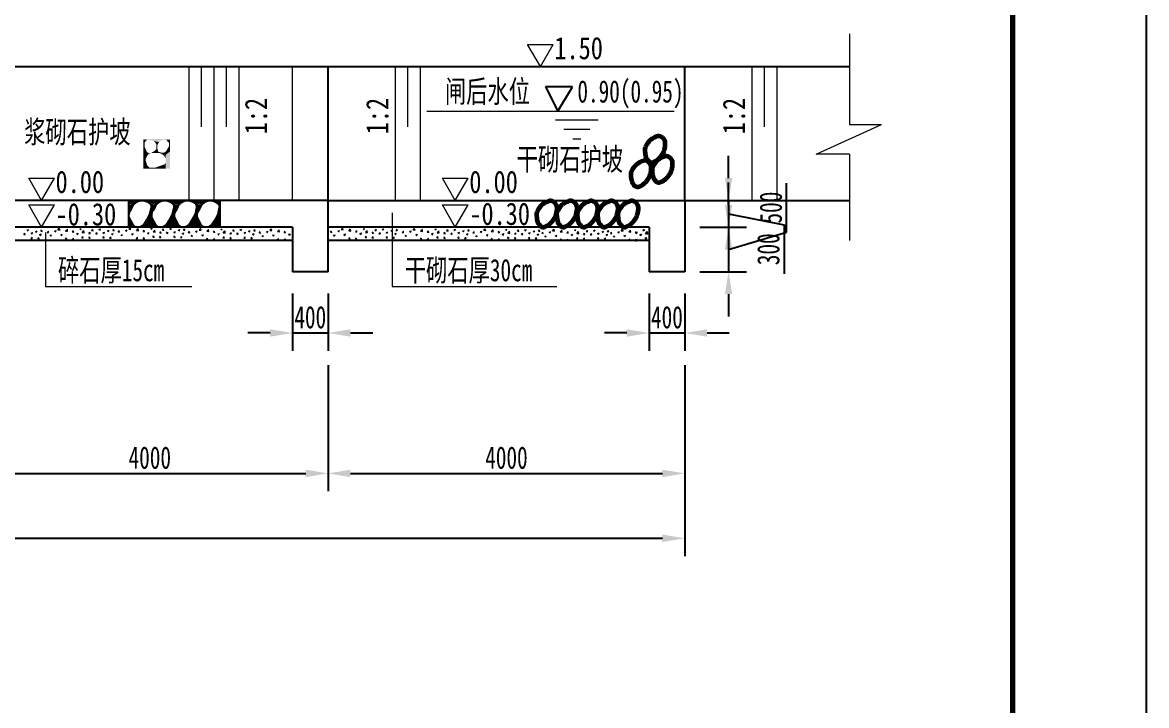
# Model space of a CAD drawing. Header units: millimetres. Extents: x 88 to 508, y 77 to 374.
# Drawn here: x 382 to 508.1, y 247.3 to 323.8 of the extents above; entities that cross this region are included whole.
import ezdxf
from ezdxf.lldxf.tags import DXFTag

# ---------------------------------------------------------------- set-up
doc = ezdxf.new("R2010")
doc.units = ezdxf.units.MM
doc.header["$LTSCALE"] = 35
doc.header["$PDMODE"] = 2
doc.header["$PDSIZE"] = 5
doc.layers.add('cx1', color=1, linetype='Continuous', lineweight=60)
for name, color, linetype in [('SG001轮廓', 2, 'Continuous'), ('SG002辅助', 7, 'Continuous'), ('SG004标注', 9, 'Continuous'), ('SG006填充', 4, 'Continuous')]:
    doc.layers.add(name, color=color, linetype=linetype)
doc.styles.add('GB', font='SIMFANG.TTF', dxfattribs={"width": 0.7})
doc.styles.add('文字', font='SIMFANG.TTF', dxfattribs={"width": 0.8, "height": 2})
tags = doc.linetypes.add('DASHED2', pattern=[9.525, 6.35, -3.175]).pattern_tags.tags
tags[6:7] = [DXFTag(74, 4), DXFTag(75, 0), DXFTag(340, '0'), DXFTag(46, 1.0), DXFTag(50, 0.0), DXFTag(44, 0.0), DXFTag(45, 0.0)]
tags[4:5] = [DXFTag(74, 4), DXFTag(75, 0), DXFTag(340, '0'), DXFTag(46, 1.0), DXFTag(50, 0.0), DXFTag(44, 0.0), DXFTag(45, 0.0)]
doc.dimstyles.new('200', dxfattribs={"dimscale": 0, "dimtxt": 3, "dimasz": 2, "dimexe": 2, "dimexo": 0, "dimgap": 1, "dimtad": 1, "dimdec": 0, "dimlfac": 200, "dimdsep": 46, "dimtxsty": 'GB', "dimblk1": 'ARCHTICK', "dimblk2": 'ARCHTICK', "dimsah": 1, "dimcen": 2.5, "dimdle": 1.5, "dimclrd": 3, "dimclre": 3, "dimclrt": 7, "dimadec": 0, "dimazin": 0, "dimtfac": 1, "dimtdec": 4, "dimtmove": 1, "dimatfit": 3, "dimldrblk": 'ARCHTICK', "dimfxl": 1, "dimtolj": 1, "dimtzin": 0, "dimarcsym": 0})

# ---------------------------------------------------------------- blocks, each defined once
blk = doc.blocks.new('*D18')
at = {"layer": 'Defpoints', "color": 0, "transparency": 16777216}
for p in [(376.32, 285.43), (416.32, 285.43), (416.32, 273.3)]:
    blk.add_point(p, dxfattribs=at)
at = {"layer": 'SG002辅助', "color": 9, "lineweight": -2, "transparency": 16777216}
for p, q in [((376.32, 285.43), (376.32, 271.3)), ((416.32, 285.43), (416.32, 271.3)), ((378.82, 273.3), (413.82, 273.3))]:
    blk.add_line(p, q, dxfattribs=at)
at = {"layer": 'SG002辅助', "color": 9, "transparency": 16777216}
for points in [[(378.82, 273.71), (378.82, 272.88), (376.32, 273.3)], [(413.82, 273.71), (413.82, 272.88), (416.32, 273.3)]]:
    blk.add_solid(points, dxfattribs=at)
at = {"layer": 'SG002辅助', "color": 3, "lineweight": 13, "transparency": 16777216, "insert": (396.32, 275.05), "char_height": 2.5, "attachment_point": 5, "style": 'GB'}
blk.add_mtext('\\A1;4000', dxfattribs=at)
blk = doc.blocks.new('_ARCHTICK')
at = {"color": 0, "linetype": 'ByBlock', "const_width": 0.15}
blk.add_lwpolyline([(-0.5, -0.5), (0.5, 0.5)], dxfattribs=at)
blk = doc.blocks.new('*D45')
at = {"layer": 'Defpoints', "color": 0, "transparency": 16777216}
for p in [(176.32, 285.43), (456.32, 285.43), (456.32, 266.02)]:
    blk.add_point(p, dxfattribs=at)
at = {"layer": 'SG002辅助', "color": 9, "lineweight": -2, "transparency": 16777216}
for p, q in [((176.32, 285.43), (176.32, 264.02)), ((456.32, 285.43), (456.32, 264.02)), ((178.82, 266.02), (453.82, 266.02))]:
    blk.add_line(p, q, dxfattribs=at)
at = {"layer": 'SG002辅助', "color": 9, "transparency": 16777216}
for points in [[(178.82, 266.44), (178.82, 265.61), (176.32, 266.02)], [(453.82, 266.44), (453.82, 265.61), (456.32, 266.02)]]:
    blk.add_solid(points, dxfattribs=at)
at = {"layer": 'SG002辅助', "color": 3, "lineweight": 13, "transparency": 16777216, "insert": (316.32, 267.77), "char_height": 2.5, "attachment_point": 5, "style": 'GB'}
blk.add_mtext('\\A1;28000', dxfattribs=at)
blk = doc.blocks.new('*D49')
at = {"layer": 'Defpoints', "color": 0, "transparency": 16777216}
for p in [(412.32, 293.48), (416.32, 293.48), (416.32, 289.04)]:
    blk.add_point(p, dxfattribs=at)
at = {"layer": 'SG002辅助', "color": 9, "lineweight": -2, "transparency": 16777216}
for p, q in [((412.32, 293.48), (412.32, 287.04)), ((416.32, 293.48), (416.32, 287.04)), ((409.82, 289.04), (407.32, 289.04)), ((412.32, 289.04), (416.32, 289.04)), ((418.82, 289.04), (421.32, 289.04))]:
    blk.add_line(p, q, dxfattribs=at)
at = {"layer": 'SG002辅助', "color": 9, "transparency": 16777216}
for points in [[(409.82, 289.45), (409.82, 288.62), (412.32, 289.04)], [(418.82, 289.45), (418.82, 288.62), (416.32, 289.04)]]:
    blk.add_solid(points, dxfattribs=at)
at = {"layer": 'SG002辅助', "color": 3, "lineweight": 13, "transparency": 16777216, "insert": (414.32, 290.79), "char_height": 2.5, "attachment_point": 5, "style": 'GB'}
blk.add_mtext('\\A1;400', dxfattribs=at)
blk = doc.blocks.new('*D50')
at = {"layer": 'Defpoints', "color": 0, "transparency": 16777216}
for p in [(416.32, 285.43), (456.32, 285.43), (456.32, 273.3)]:
    blk.add_point(p, dxfattribs=at)
at = {"layer": 'SG002辅助', "color": 9, "lineweight": -2, "transparency": 16777216}
for p, q in [((416.32, 285.43), (416.32, 271.3)), ((456.32, 285.43), (456.32, 271.3)), ((418.82, 273.3), (453.82, 273.3))]:
    blk.add_line(p, q, dxfattribs=at)
at = {"layer": 'SG002辅助', "color": 9, "transparency": 16777216}
for points in [[(418.82, 273.71), (418.82, 272.88), (416.32, 273.3)], [(453.82, 273.71), (453.82, 272.88), (456.32, 273.3)]]:
    blk.add_solid(points, dxfattribs=at)
at = {"layer": 'SG002辅助', "color": 3, "lineweight": 13, "transparency": 16777216, "insert": (436.32, 275.05), "char_height": 2.5, "attachment_point": 5, "style": 'GB'}
blk.add_mtext('\\A1;4000', dxfattribs=at)
blk = doc.blocks.new('*D51')
at = {"layer": 'Defpoints', "color": 0, "transparency": 16777216}
for p in [(452.32, 293.48), (456.32, 293.48), (456.32, 289.04)]:
    blk.add_point(p, dxfattribs=at)
at = {"layer": 'SG002辅助', "color": 9, "lineweight": -2, "transparency": 16777216}
for p, q in [((452.32, 293.48), (452.32, 287.04)), ((456.32, 293.48), (456.32, 287.04)), ((449.82, 289.04), (447.32, 289.04)), ((452.32, 289.04), (456.32, 289.04)), ((458.82, 289.04), (461.32, 289.04))]:
    blk.add_line(p, q, dxfattribs=at)
at = {"layer": 'SG002辅助', "color": 9, "transparency": 16777216}
for points in [[(449.82, 289.45), (449.82, 288.62), (452.32, 289.04)], [(458.82, 289.45), (458.82, 288.62), (456.32, 289.04)]]:
    blk.add_solid(points, dxfattribs=at)
at = {"layer": 'SG002辅助', "color": 3, "lineweight": 13, "transparency": 16777216, "insert": (454.32, 290.79), "char_height": 2.5, "attachment_point": 5, "style": 'GB'}
blk.add_mtext('\\A1;400', dxfattribs=at)
blk = doc.blocks.new('*D52')
at = {"layer": 'Defpoints', "color": 0, "transparency": 16777216}
for p in [(458.02, 303.89), (458.02, 300.89), (461.23, 300.89)]:
    blk.add_point(p, dxfattribs=at)
at = {"layer": 'SG002辅助', "color": 9, "lineweight": -2, "transparency": 16777216}
for p, q in [((461.23, 306.39), (461.23, 308.89)), ((458.02, 303.89), (463.23, 303.89)), ((461.23, 303.89), (461.23, 300.89)), ((461.23, 303.89), (461.23, 300.89)), ((461.23, 302.39), (467.46, 301.17)), ((458.02, 300.89), (463.23, 300.89)), ((467.46, 301.17), (467.46, 295.67)), ((461.23, 298.39), (461.23, 295.89))]:
    blk.add_line(p, q, dxfattribs=at)
at = {"layer": 'SG002辅助', "color": 9, "transparency": 16777216}
for points in [[(460.82, 306.39), (461.65, 306.39), (461.23, 303.89)], [(460.82, 298.39), (461.65, 298.39), (461.23, 300.89)]]:
    blk.add_solid(points, dxfattribs=at)
at = {"layer": 'SG002辅助', "color": 3, "lineweight": 13, "transparency": 16777216, "insert": (465.71, 298.42), "char_height": 2.5, "attachment_point": 5, "rotation": 90, "style": 'GB'}
blk.add_mtext('\\A1;300', dxfattribs=at)
blk = doc.blocks.new('*D53')
at = {"layer": 'Defpoints', "color": 0, "transparency": 16777216}
for p in [(458.02, 300.89), (458.02, 295.89), (461.23, 295.89)]:
    blk.add_point(p, dxfattribs=at)
at = {"layer": 'SG002辅助', "color": 9, "lineweight": -2, "transparency": 16777216}
for p, q in [((461.23, 303.39), (461.23, 305.89)), ((467.73, 300.34), (467.73, 305.84)), ((458.02, 300.89), (463.23, 300.89)), ((461.23, 300.89), (461.23, 295.89)), ((461.23, 300.89), (461.23, 295.89)), ((461.23, 298.39), (467.73, 300.34)), ((458.02, 295.89), (463.23, 295.89)), ((461.23, 293.39), (461.23, 290.89))]:
    blk.add_line(p, q, dxfattribs=at)
at = {"layer": 'SG002辅助', "color": 9, "transparency": 16777216}
for points in [[(460.82, 303.39), (461.65, 303.39), (461.23, 300.89)], [(460.82, 293.39), (461.65, 293.39), (461.23, 295.89)]]:
    blk.add_solid(points, dxfattribs=at)
at = {"layer": 'SG002辅助', "color": 3, "lineweight": 13, "transparency": 16777216, "insert": (465.98, 303.09), "char_height": 2.5, "attachment_point": 5, "rotation": 90, "style": 'GB'}
blk.add_mtext('\\A1;500', dxfattribs=at)
blk = doc.blocks.new('st1')
at = {"color": 12}
for points in [[(5.05, -20.01), (3.24, -18.29), (0.08, -12.16), (-0.05, -10.76), (0.84, -8.09), (1.86, -6.81), (3.52, -3.37), (6.07, -1.08), (8.24, -0.06), (11.17, -0.06), (13.46, -0.7), (15.99, -2.39), (16.91, -4.25), (15.53, -10.43), (13.23, -14.78), (10.91, -18.53), (8.75, -19.81), (7.6, -20.01)], [(-0.02, -20.01), (-0.02, -0.01), (16.98, -0.01), (16.98, -20.01)]]:
    blk.add_lwpolyline(points, close=True, dxfattribs=at)
for points in [[(0, -1.04), (6.19, -1.04), (0, 0), (8.27, 0)], [(0, 0), (8.27, 0), (11.28, 0), (13.36, 0)], [(11.28, 0), (13.36, 0), (11.28, 0), (13.36, -0.55)], [(13.6, 0), (16.42, 0), (14.34, -0.67)], [(16.91, -0.06), (16.91, -0.06), (13.67, 0)], [(13.67, 0), (13.67, 0), (13.97, -0.43)], [(1.78, -6.8), (3.49, -3.31), (-0.06, -6.8), (0, -3.25)], [(-0.06, -8.21), (-0.06, -8.21), (-0.06, -6.86), (1.72, -6.86)], [(-0.06, -6.86), (1.72, -6.86), (0.86, -8.15)], [(0, -10.47), (0.8, -8.21), (-0.06, -8.21)], [(3.49, -3.25), (6.07, -1.1), (0, -1.1)], [(0, -1.1), (0, -1.1), (0.06, -3.18)], [(3.49, -3.31), (0, -1.1), (0, -3.18)], [(0.06, -8.21), (0.06, -8.21), (0.31, -7.84), (0.74, -8.08)], [(0.86, -8.15), (0.86, -8.15), (0.06, -8.21)], [(0.31, -7.84), (0.74, -8.08), (0.74, -7.9), (0.61, -7.84)], [(13.36, -0.61), (13.67, -0.73), (13.42, -0.06), (13.67, -0.06)], [(13.42, -0.06), (13.67, -0.06), (13.73, -0.8), (15.99, -2.33)], [(13.73, -0.8), (15.99, -2.33), (16.91, -0.06)], [(14.34, -0.67), (14.34, -0.67), (15.14, -0.49), (16.79, -0.18)], [(15.14, -0.49), (16.79, -0.18), (16.18, -0.06)], [(16.91, -4.29), (15.57, -10.1), (16.91, -4.29), (16.91, -10.1)], [(16.06, -2.33), (16.98, -0.12), (15.99, -2.39), (16.98, -4.23)], [(3.25, -18.37), (0, -12), (0, -18.37)], [(15.5, -10.17), (10.91, -18.49), (16.98, -10.1), (16.98, -18.56)], [(0, -18.37), (3.31, -18.43), (0, -19.96), (5.09, -20.03)], [(7.91, -20.03), (16.98, -20.01), (8.46, -19.84), (17.04, -19.72)], [(8.7, -19.84), (16.98, -19.78), (8.58, -19.84), (16.91, -19.78)], [(10.91, -18.56), (16.91, -18.56), (8.7, -19.84), (16.98, -19.78)]]:
    blk.add_solid(points, dxfattribs=at)
blk = doc.blocks.new('st')
at = {"color": 12}
for points in [[(-0.03, -1.78), (-0.03, -0.85), (-0.05, 0.01), (-0.03, 0.01)], [(-0.03, -1.78), (-0.03, -0.85), (-0.05, 0.01), (-0.03, 0.01)], [(-0.03, -1.78), (-0.03, -0.85), (-0.05, 0.01), (-0.03, 0.01)], [(-0.05, -2.82), (2.39, -2.85), (0, 0), (2.59, 0)], [(2.41, -2.86), (5.76, -1.81), (2.6, 0), (5.81, 0.01)], [(5.76, -1.81), (14.11, -1.88), (5.81, 0.01), (14.17, 0.01)], [(14.12, -1.89), (16.28, -0.9), (14.17, 0), (16.23, 0)], [(16.23, -0.89), (16.23, 0), (19.23, -0.89), (19.23, 0)], [(19.25, -0.91), (20.39, -1.7), (19.25, 0), (20.39, -0.01)], [(20.39, 0), (21.53, 0), (20.39, -1.71), (21.55, -2.84)], [(21.47, -20.04), (21.62, -0.01), (22.19, -19.99), (22.19, 0.01)], [(0.61, -4.72), (2.41, -2.84), (-0.06, -4.71), (-0.06, -2.82)], [(-0.06, -2.88), (-0.06, -2.88), (0, -4.7)], [(-0.05, -8.68), (0.61, -8.68), (-0.05, -4.72), (0.61, -4.72)], [(0, -4.7), (0, -4.7), (0.61, -4.7)], [(9.36, -2.75), (7.19, -1.83), (12.48, -2.63), (14.09, -1.88)], [(11.71, -3.71), (12.48, -2.63), (10.96, -4.02), (9.36, -2.75)], [(11.67, -5.7), (11.71, -3.71), (11.67, -5.7), (10.96, -4.02)], [(11.68, -9.68), (11.68, -5.79), (14.48, -9.72), (12.81, -7.88)], [(17.33, -10.39), (20.55, -8.01), (19.71, -11.64), (20.55, -8.05)], [(19.69, -11.67), (20.74, -12.63), (21.53, -4.13), (21.53, -14.73)], [(0.61, -8.68), (-0.05, -8.68), (3.17, -16), (-0.05, -16.8)], [(3.17, -16), (0.61, -8.68), (-0.05, -16.8), (-0.05, -8.68)], [(3.17, -16), (0.61, -8.68), (-0.05, -16.8), (-0.05, -8.68)], [(-0.05, -16.8), (-0.05, -19.99), (12.77, -16.8), (12.77, -19.99)], [(-0.05, -19.99), (12.77, -19.99), (7.4, -16.8), (12.77, -16.8)], [(0.05, -16.78), (3.14, -16.03), (0.05, -16.78), (3.17, -16.78)], [(3.17, -16.8), (4.42, -16.8), (3.17, -16)], [(9.45, -15.65), (7.4, -16.8), (12.77, -19.99), (12.77, -16.8)], [(9.45, -15.65), (7.4, -16.8), (12.77, -19.99), (12.77, -16.8)], [(9.45, -15.65), (7.4, -16.8), (12.77, -19.99), (12.77, -16.8)], [(11.78, -13.79), (10.97, -13.79), (11.78, -15.42), (9.45, -15.65)], [(10.34, -16.74), (9.55, -15.7), (12.81, -16.74), (11.76, -15.45)], [(10.97, -13.79), (11.78, -13.79), (11.66, -11.82), (12.59, -11.12)], [(11.64, -10.35), (11.64, -9.72), (17.03, -10.35), (14.48, -9.72)], [(11.66, -10.4), (11.66, -11.82), (15.44, -10.4), (12.59, -11.12)], [(17.24, -10.4), (17.24, -9.72), (14.44, -9.7), (14.46, -9.72)], [(17.24, -10.4), (17.24, -9.72), (14.44, -9.7), (14.46, -9.72)], [(18.18, -9.72), (17.24, -9.72), (17.26, -10.42), (17.24, -10.42)], [(17.31, -10.42), (17.6, -10.42), (19.69, -11.67), (19.34, -11.35)], [(12.84, -19.08), (12.84, -16.87), (16.43, -19.08)], [(12.84, -19.13), (21.47, -19.13), (19.31, -19.13), (20.86, -18.03)], [(12.84, -19.96), (21.58, -19.96), (12.84, -19.13), (21.47, -19.13)], [(19.31, -19.13), (20.86, -18.03), (21.47, -17.09), (21.58, -19.02)]]:
    blk.add_solid(points, dxfattribs=at)

msp = doc.modelspace()

# ---------------------------------------------------------------- linework, layer by layer
at = {"layer": 'cx1', "color": 1}
for points in [[(451.9051, 309.9101), (452.0156, 310.1181), (452.2302, 310.5222), (452.8064, 310.8757), (453.4297, 311.2356), (454.2867, 310.6403), (454.0817, 309.4478), (453.5075, 308.5925), (452.9458, 308.2474), (452.4301, 308.0754), (451.9685, 308.565), (451.8697, 309.1698), (451.8157, 309.6571), (451.8905, 309.8687), (451.9051, 309.9101)], [(452.7221, 307.665), (452.8325, 307.873), (453.0471, 308.277), (453.6233, 308.6306), (454.2467, 308.9905), (455.1037, 308.3952), (454.8986, 307.2027), (454.3244, 306.3473), (453.7627, 306.0023), (453.247, 305.8303), (452.7854, 306.3199), (452.6866, 306.9247), (452.6326, 307.4119), (452.7074, 307.6236), (452.7221, 307.665)], [(450.3297, 307.1693), (450.4401, 307.3773), (450.6547, 307.7814), (451.2309, 308.1349), (451.8542, 308.4948), (452.7112, 307.8995), (452.5062, 306.707), (451.932, 305.8517), (451.3703, 305.5066), (450.8546, 305.3346), (450.393, 305.8242), (450.2942, 306.429), (450.2402, 306.9163), (450.315, 307.1279), (450.3297, 307.1693)], [(439.7589, 302.6607), (439.8693, 302.8687), (440.0839, 303.2727), (440.6601, 303.6263), (441.2835, 303.9862), (442.1405, 303.3909), (441.9354, 302.1984), (441.3613, 301.343), (440.7995, 300.998), (440.2838, 300.826), (439.8223, 301.3156), (439.7234, 301.9204), (439.6694, 302.4077), (439.7442, 302.6193), (439.7589, 302.6607)], [(442.0146, 302.6607), (442.125, 302.8687), (442.3396, 303.2727), (442.9158, 303.6263), (443.5391, 303.9862), (444.3961, 303.3909), (444.1911, 302.1984), (443.6169, 301.343), (443.0552, 300.998), (442.5395, 300.826), (442.0779, 301.3156), (441.9791, 301.9204), (441.9251, 302.4077), (441.9999, 302.6193), (442.0146, 302.6607)], [(444.3208, 302.6607), (444.4312, 302.8687), (444.6458, 303.2727), (445.222, 303.6263), (445.8454, 303.9862), (446.7024, 303.3909), (446.4973, 302.1984), (445.9231, 301.343), (445.3614, 300.998), (444.8457, 300.826), (444.3841, 301.3156), (444.2853, 301.9204), (444.2313, 302.4077), (444.3061, 302.6193), (444.3208, 302.6607)], [(446.6017, 302.6607), (446.7122, 302.8687), (446.9267, 303.2727), (447.503, 303.6263), (448.1263, 303.9862), (448.9833, 303.3909), (448.7783, 302.1984), (448.2041, 301.343), (447.6424, 300.998), (447.1267, 300.826), (446.6651, 301.3156), (446.5662, 301.9204), (446.5122, 302.4077), (446.5871, 302.6193), (446.6017, 302.6607)], [(448.8827, 302.6607), (448.9931, 302.8687), (449.2077, 303.2727), (449.7839, 303.6263), (450.4072, 303.9862), (451.2642, 303.3909), (451.0592, 302.1984), (450.485, 301.343), (449.9233, 300.998), (449.4076, 300.826), (448.946, 301.3156), (448.8472, 301.9204), (448.7932, 302.4077), (448.868, 302.6193), (448.8827, 302.6607)]]:
    msp.add_open_spline(points, degree=3, knots=[0, 0, 0, 0, 0.68947538, 1.33943663, 2.03505999, 2.6300393, 4.00805865, 5.04580842, 5.70819979, 5.97196197, 6.58980951, 7.33157625, 7.87118815, 8.00236596, 8.00236596, 8.00236596, 8.00236596], dxfattribs=at)
at = {"layer": 'SG001轮廓', "color": 2}
for p, q in [((316.3205, 318.8889), (416.3205, 318.8889)), ((416.3088, 318.8889), (474.8007, 318.8889)), ((416.3205, 295.8889), (416.3088, 318.8889)), ((456.3205, 303.8889), (456.3205, 318.8889)), ((416.3485, 303.8889), (372.3205, 303.8889)), ((416.3485, 303.8889), (474.8007, 303.8889)), ((456.3205, 303.8889), (456.3205, 295.8889)), ((412.3205, 300.8889), (376.3205, 300.8889)), ((411.8684, 300.0971), (411.9948, 300.0119)), ((411.9954, 300.0125), (412.0469, 300.166)), ((412.3205, 300.8889), (412.3205, 295.8889)), ((452.3205, 300.8889), (416.3205, 300.8889)), ((450.8003, 300.2498), (450.9521, 300.2365)), ((450.8031, 300.2502), (450.9256, 300.3962)), ((450.9561, 300.2265), (450.9268, 300.3858)), ((451.2797, 300.0527), (451.406, 299.9675)), ((451.2799, 300.0539), (451.4578, 300.1222)), ((451.4066, 299.9681), (451.4581, 300.1216)), ((451.6308, 300.5933), (451.7572, 300.5081)), ((451.6311, 300.5945), (451.7909, 300.6073)), ((451.7578, 300.5087), (451.7909, 300.6073)), ((451.9022, 300.1955), (452.1, 300.4017)), ((451.9038, 300.191), (452.1297, 300.156)), ((452.1285, 300.1588), (452.1005, 300.4)), ((452.3205, 300.8889), (452.3205, 295.8889)), ((412.3205, 299.3889), (376.3205, 299.3889)), ((411.3788, 299.4571), (411.5306, 299.4438)), ((411.3816, 299.4575), (411.504, 299.6035)), ((411.5346, 299.4339), (411.5052, 299.5931)), ((452.3205, 299.3889), (416.3205, 299.3889)), ((416.9207, 299.8973), (417.038, 300.0371)), ((417.063, 299.8973), (417.038, 300.0371)), ((450.79, 299.4127), (450.9418, 299.3994)), ((450.7928, 299.4132), (450.9153, 299.5591)), ((450.9458, 299.3895), (450.9165, 299.5487)), ((451.8697, 299.6089), (452.0215, 299.5956)), ((451.8725, 299.6094), (451.995, 299.7553)), ((452.0255, 299.5857), (451.9961, 299.7449)), ((416.3205, 295.8889), (412.3205, 295.8889)), ((456.3205, 295.8889), (452.3205, 295.8889))]:
    msp.add_line(p, q, dxfattribs=at)
at = {"layer": 'SG001轮廓', "color": 7, "linetype": 'DASHED2', "lineweight": 13, "ltscale": 0.02}
msp.add_line((412.3205, 303.8889), (412.3205, 318.8889), dxfattribs=at)
at = {"layer": 'SG001轮廓', "color": 7}
msp.add_lwpolyline([(88.1107, 76.8442), (508.1107, 76.8442), (508.1107, 373.8442), (88.1107, 373.8442)], close=True, dxfattribs=at)
at = {"layer": 'SG001轮廓', "color": 7, "const_width": 0.6}
msp.add_lwpolyline([(108.1107, 91.8442), (493.1107, 91.8442), (493.1107, 358.8442), (108.1107, 358.8442)], close=True, dxfattribs=at)
at = {"layer": 'SG002辅助', "color": 9, "lineweight": 13}
for p, q in [((474.8007, 322.5732), (474.8007, 312.3871)), ((400.6898, 318.8889), (400.6898, 303.8889)), ((402.0898, 318.8889), (402.0898, 312.1474)), ((403.4898, 318.8889), (403.4898, 311.3176)), ((403.4898, 318.8889), (403.4898, 303.8889)), ((404.8898, 318.8889), (404.8898, 312.1474)), ((406.2898, 318.8889), (406.2898, 303.8889)), ((423.8388, 318.8889), (423.8388, 303.8889)), ((425.2388, 318.8889), (425.2388, 312.1474)), ((426.6388, 318.8889), (426.6388, 303.8889)), ((426.6388, 318.8889), (426.6388, 311.3176)), ((463.8388, 318.8889), (463.8388, 303.8889)), ((465.2388, 318.8889), (465.2388, 312.1474)), ((466.6388, 318.8889), (466.6388, 303.8889)), ((466.6388, 318.8889), (466.6388, 311.3176)), ((471.0537, 309.0615), (478.382, 312.3871)), ((474.8007, 312.3871), (478.382, 312.3871)), ((474.8007, 309.0615), (471.0537, 309.0615)), ((474.8007, 309.0615), (474.8007, 299.4057))]:
    msp.add_line(p, q, dxfattribs=at)
at = {"layer": 'SG002辅助', "color": 4, "lineweight": 13}
for p, q in [((427.4094, 313.8889), (455.1163, 313.8889)), ((446.5919, 312.8822), (441.8402, 312.8822)), ((445.6623, 311.8628), (442.7712, 311.8628)), ((444.6747, 310.7797), (443.7604, 310.7797)), ((423.5116, 302.4984), (423.5116, 294.263)), ((384.6193, 300.2939), (384.6193, 294.263)), ((384.6193, 294.263), (401.0294, 294.263)), ((423.5116, 294.263), (441.9572, 294.263))]:
    msp.add_line(p, q, dxfattribs=at)
at = {"layer": 'SG004标注', "color": 4, "lineweight": 0}
for p, q in [((438.6841, 321.3887), (441.5707, 321.3887)), ((440.1274, 318.8889), (438.6841, 321.3887)), ((440.1274, 318.8889), (441.5707, 321.3887)), ((382.7369, 306.3887), (385.6235, 306.3887)), ((384.1802, 303.8889), (382.7369, 306.3887)), ((384.1802, 303.8889), (385.6235, 306.3887)), ((429.1423, 306.3887), (432.0288, 306.3887)), ((430.5856, 303.8889), (429.1423, 306.3887)), ((430.5856, 303.8889), (432.0288, 306.3887)), ((382.7369, 303.3887), (385.6235, 303.3887)), ((384.1802, 300.8889), (382.7369, 303.3887)), ((384.1802, 300.8889), (385.6235, 303.3887)), ((429.1423, 303.3887), (432.0288, 303.3887)), ((430.5856, 300.8889), (429.1423, 303.3887)), ((430.5856, 300.8889), (432.0288, 303.3887))]:
    msp.add_line(p, q, dxfattribs=at)
at = {"layer": 'SG004标注', "color": 4}
for p, q in [((443.74, 316.6404), (440.7096, 316.6404)), ((440.7096, 316.6404), (442.0805, 313.9016)), ((442.0805, 313.9016), (443.74, 316.6404))]:
    msp.add_line(p, q, dxfattribs=at)
at = {"layer": 'SG006填充', "lineweight": 0}
for p, q in [((382.1891, 300.0812), (382.3409, 300.068)), ((382.1919, 300.0817), (382.3143, 300.2276)), ((382.3449, 300.0581), (382.3155, 300.2173)), ((382.5482, 300.5708), (382.6746, 300.4855)), ((382.5485, 300.572), (382.7263, 300.6403)), ((382.6751, 300.4862), (382.7266, 300.6396)), ((383.0001, 300.212), (383.1265, 300.1268)), ((383.0004, 300.2133), (383.1782, 300.2815)), ((383.1271, 300.1274), (383.1786, 300.2809)), ((383.5034, 300.422), (383.6297, 300.3367)), ((383.5036, 300.4232), (383.6815, 300.4915)), ((383.6303, 300.3374), (383.6818, 300.4909)), ((383.9553, 300.0632), (384.0817, 299.978)), ((383.9556, 300.0645), (384.1334, 300.1327)), ((384.0822, 299.9786), (384.1337, 300.1321)), ((384.0952, 300.4415), (384.247, 300.4282)), ((384.098, 300.442), (384.2205, 300.5879)), ((384.251, 300.4183), (384.2217, 300.5775)), ((384.8191, 300.3156), (384.9709, 300.3023)), ((384.8219, 300.316), (384.9443, 300.462)), ((384.9283, 300.3229), (384.9283, 300.3229)), ((384.9749, 300.2923), (384.9455, 300.4515)), ((385.6392, 300.4529), (385.7655, 300.3677)), ((385.6394, 300.4541), (385.8173, 300.5224)), ((385.7661, 300.3683), (385.8176, 300.5218)), ((386.0228, 300.6117), (386.1727, 300.768)), ((386.0244, 300.6073), (386.2503, 300.5722)), ((386.2491, 300.5751), (386.1727, 300.768)), ((386.3281, 300.0484), (386.4544, 299.9631)), ((386.3284, 300.0496), (386.5062, 300.1179)), ((386.455, 299.9638), (386.5065, 300.1173)), ((386.8775, 300.4704), (387.0753, 300.6766)), ((386.8791, 300.466), (387.105, 300.4309)), ((387.1038, 300.4337), (387.0758, 300.675)), ((387.6317, 300.3593), (387.7835, 300.346)), ((387.6345, 300.3597), (387.757, 300.5056)), ((387.7875, 300.336), (387.7582, 300.4952)), ((388.1111, 300.1622), (388.2374, 300.077)), ((388.1114, 300.1634), (388.2892, 300.2317)), ((388.238, 300.0776), (388.2895, 300.2311)), ((388.4623, 300.7028), (388.5886, 300.6176)), ((388.4625, 300.704), (388.6223, 300.7168)), ((388.5892, 300.6182), (388.6223, 300.7168)), ((388.7336, 300.305), (388.9314, 300.5111)), ((388.7352, 300.3005), (388.9611, 300.2655)), ((388.9599, 300.2683), (388.9319, 300.5095)), ((389.4878, 300.1938), (389.6396, 300.1805)), ((389.4906, 300.1943), (389.6131, 300.3402)), ((389.6436, 300.1706), (389.6143, 300.3298)), ((389.8003, 300.5111), (389.9521, 300.4978)), ((389.8031, 300.5115), (389.9255, 300.6574)), ((389.9561, 300.4879), (389.9267, 300.6471)), ((390.2522, 300.1523), (390.404, 300.139)), ((390.255, 300.1528), (390.3775, 300.2987)), ((390.408, 300.1291), (390.3787, 300.2884)), ((390.6114, 300.6418), (390.7377, 300.5566)), ((390.6116, 300.6431), (390.7895, 300.7113)), ((390.7383, 300.5572), (390.7898, 300.7107)), ((391.0633, 300.2831), (391.1896, 300.1979)), ((391.0635, 300.2843), (391.2414, 300.3526)), ((391.1902, 300.1985), (391.2417, 300.352)), ((391.5665, 300.493), (391.6929, 300.4078)), ((391.5668, 300.4943), (391.7446, 300.5625)), ((391.6934, 300.4084), (391.745, 300.5619)), ((392.0184, 300.1343), (392.1448, 300.0491)), ((392.0187, 300.1356), (392.1966, 300.2038)), ((392.1454, 300.0497), (392.1969, 300.2032)), ((392.1584, 300.5126), (392.3102, 300.4993)), ((392.1612, 300.5131), (392.2836, 300.659)), ((392.3142, 300.4894), (392.2848, 300.6486)), ((392.766, 300.378), (392.9178, 300.3647)), ((392.7688, 300.3784), (392.8912, 300.5244)), ((392.8752, 300.3853), (392.8752, 300.3853)), ((392.9218, 300.3547), (392.8924, 300.514)), ((393.0961, 299.944), (393.2134, 300.0838)), ((393.2385, 299.944), (393.2134, 300.0838)), ((393.5861, 300.5153), (393.7124, 300.4301)), ((393.5863, 300.5165), (393.7642, 300.5848)), ((393.713, 300.4307), (393.7645, 300.5842)), ((393.9697, 300.6741), (394.1196, 300.8304)), ((393.9713, 300.6697), (394.1972, 300.6347)), ((394.1961, 300.6375), (394.1196, 300.8304)), ((394.275, 300.1108), (394.4014, 300.0256)), ((394.2753, 300.112), (394.4531, 300.1803)), ((394.4019, 300.0262), (394.4534, 300.1797)), ((394.8244, 300.5328), (395.0223, 300.739)), ((394.826, 300.5284), (395.0519, 300.4933)), ((395.0508, 300.4962), (395.0227, 300.7374)), ((395.5786, 300.4217), (395.7305, 300.4084)), ((395.5815, 300.4221), (395.7039, 300.5681)), ((395.7345, 300.3984), (395.7051, 300.5577)), ((396.058, 300.2246), (396.1844, 300.1394)), ((396.0583, 300.2258), (396.2361, 300.2941)), ((396.1849, 300.14), (396.2364, 300.2935)), ((396.4092, 300.7652), (396.5355, 300.68)), ((396.4094, 300.7664), (396.5692, 300.7792)), ((396.5361, 300.6806), (396.5692, 300.7792)), ((396.6805, 300.3674), (396.8783, 300.5736)), ((396.6821, 300.3629), (396.908, 300.3279)), ((396.9068, 300.3307), (396.8788, 300.5719)), ((397.4347, 300.2562), (397.5866, 300.2429)), ((397.4375, 300.2567), (397.56, 300.4026)), ((397.5905, 300.233), (397.5612, 300.3922)), ((397.7472, 300.5735), (397.899, 300.5602)), ((397.75, 300.5739), (397.8724, 300.7199)), ((397.903, 300.5503), (397.8736, 300.7095)), ((398.1991, 300.2147), (398.3509, 300.2015)), ((398.2019, 300.2152), (398.3244, 300.3611)), ((398.3549, 300.1916), (398.3256, 300.3508)), ((398.5583, 300.7042), (398.6846, 300.619)), ((398.5585, 300.7055), (398.7364, 300.7738)), ((398.6852, 300.6197), (398.7367, 300.7731)), ((399.0102, 300.3455), (399.1365, 300.2603)), ((399.0104, 300.3468), (399.1883, 300.415)), ((399.1371, 300.2609), (399.1886, 300.4144)), ((399.5134, 300.5555), (399.6398, 300.4702)), ((399.5137, 300.5567), (399.6915, 300.625)), ((399.6404, 300.4709), (399.6919, 300.6243)), ((399.9654, 300.1967), (400.0917, 300.1115)), ((399.9656, 300.198), (400.1435, 300.2662)), ((400.0923, 300.1121), (400.1438, 300.2656)), ((400.1053, 300.575), (400.2571, 300.5617)), ((400.1081, 300.5755), (400.2305, 300.7214)), ((400.2611, 300.5518), (400.2317, 300.711)), ((400.6426, 300.2842), (400.7944, 300.2709)), ((400.6454, 300.2846), (400.7678, 300.4305)), ((400.7518, 300.2915), (400.7518, 300.2915)), ((400.7984, 300.2609), (400.769, 300.4201)), ((401.4626, 300.4215), (401.589, 300.3363)), ((401.4629, 300.4227), (401.6408, 300.491)), ((401.5896, 300.3369), (401.6411, 300.4904)), ((401.8463, 300.5803), (401.9962, 300.7366)), ((401.8479, 300.5759), (402.0738, 300.5408)), ((402.0726, 300.5437), (401.9962, 300.7366)), ((402.1519, 300.0182), (402.3297, 300.0865)), ((402.2785, 299.9324), (402.33, 300.0859)), ((402.701, 300.439), (402.8988, 300.6452)), ((402.7026, 300.4345), (402.9285, 300.3995)), ((402.9273, 300.4023), (402.8993, 300.6436)), ((403.4552, 300.3279), (403.607, 300.3146)), ((403.458, 300.3283), (403.5805, 300.4742)), ((403.611, 300.3046), (403.5817, 300.4638)), ((403.9346, 300.1308), (404.0609, 300.0456)), ((403.9349, 300.132), (404.1127, 300.2003)), ((404.0615, 300.0462), (404.113, 300.1997)), ((404.2858, 300.6714), (404.4121, 300.5862)), ((404.286, 300.6726), (404.4458, 300.6854)), ((404.4127, 300.5868), (404.4458, 300.6854)), ((404.5571, 300.2736), (404.7549, 300.4797)), ((404.5587, 300.2691), (404.7846, 300.2341)), ((404.7834, 300.2369), (404.7554, 300.4781)), ((405.3113, 300.1624), (405.4631, 300.1491)), ((405.3141, 300.1629), (405.4366, 300.3088)), ((405.4671, 300.1392), (405.4378, 300.2984)), ((405.6238, 300.4796), (405.7756, 300.4664)), ((405.6266, 300.4801), (405.749, 300.626)), ((405.7796, 300.4565), (405.7502, 300.6157)), ((406.0757, 300.1209), (406.2275, 300.1076)), ((406.0785, 300.1214), (406.2009, 300.2673)), ((406.2315, 300.0977), (406.2022, 300.2569)), ((406.4349, 300.6104), (406.5612, 300.5252)), ((406.4351, 300.6117), (406.613, 300.6799)), ((406.5618, 300.5258), (406.6133, 300.6793)), ((406.8868, 300.2517), (407.0131, 300.1665)), ((406.887, 300.2529), (407.0649, 300.3212)), ((407.0137, 300.1671), (407.0652, 300.3206)), ((407.39, 300.4616), (407.5164, 300.3764)), ((407.3903, 300.4629), (407.5681, 300.5311)), ((407.5169, 300.377), (407.5684, 300.5305)), ((407.8419, 300.1029), (407.9683, 300.0177)), ((407.8422, 300.1041), (408.02, 300.1724)), ((407.9689, 300.0183), (408.0204, 300.1718)), ((407.9818, 300.4812), (408.1337, 300.4679)), ((407.9846, 300.4816), (408.1071, 300.6276)), ((408.1377, 300.458), (408.1083, 300.6172)), ((408.5764, 300.2504), (408.7282, 300.2372)), ((408.5792, 300.2509), (408.7017, 300.3968)), ((408.6856, 300.2578), (408.6856, 300.2578)), ((408.7322, 300.2272), (408.7028, 300.3864)), ((409.3965, 300.3878), (409.5228, 300.3025)), ((409.3968, 300.389), (409.5746, 300.4573)), ((409.5234, 300.3032), (409.5749, 300.4567)), ((409.7801, 300.5466), (409.9301, 300.7028)), ((409.7817, 300.5422), (410.0076, 300.5071)), ((410.0065, 300.5099), (409.9301, 300.7028)), ((410.0857, 299.9845), (410.2635, 300.0527)), ((410.2124, 299.8987), (410.2639, 300.0521)), ((410.6348, 300.4053), (410.8327, 300.6115)), ((410.6364, 300.4008), (410.8623, 300.3658)), ((410.8612, 300.3686), (410.8331, 300.6099)), ((411.3891, 300.2941), (411.5409, 300.2809)), ((411.3919, 300.2946), (411.5143, 300.4405)), ((411.5449, 300.2709), (411.5155, 300.4301)), ((411.8687, 300.0983), (412.0465, 300.1666)), ((416.5905, 300.3312), (416.7424, 300.318)), ((416.5934, 300.3317), (416.7158, 300.4776)), ((416.6998, 300.3386), (416.6998, 300.3386)), ((416.7463, 300.308), (416.717, 300.4672)), ((417.4106, 300.4686), (417.537, 300.3833)), ((417.4109, 300.4698), (417.5887, 300.5381)), ((417.5376, 300.384), (417.5891, 300.5375)), ((417.7943, 300.6274), (417.9442, 300.7836)), ((417.7959, 300.6229), (418.0218, 300.5879)), ((418.0206, 300.5907), (417.9442, 300.7836)), ((418.0996, 300.064), (418.2259, 299.9788)), ((418.0998, 300.0653), (418.2777, 300.1335)), ((418.2265, 299.9794), (418.278, 300.1329)), ((418.649, 300.4861), (418.8468, 300.6923)), ((418.6506, 300.4816), (418.8765, 300.4466)), ((418.8753, 300.4494), (418.8473, 300.6906)), ((419.4032, 300.3749), (419.555, 300.3616)), ((419.406, 300.3754), (419.5285, 300.5213)), ((419.559, 300.3517), (419.5297, 300.5109)), ((419.8826, 300.1779), (420.0089, 300.0926)), ((419.8828, 300.1791), (420.0607, 300.2474)), ((420.0095, 300.0933), (420.061, 300.2468)), ((420.2337, 300.7185), (420.3601, 300.6332)), ((420.234, 300.7197), (420.3938, 300.7325)), ((420.3607, 300.6339), (420.3938, 300.7325)), ((420.5051, 300.3206), (420.7029, 300.5268)), ((420.5067, 300.3162), (420.7326, 300.2811)), ((420.7314, 300.284), (420.7033, 300.5252)), ((421.2593, 300.2095), (421.4111, 300.1962)), ((421.2621, 300.2099), (421.3846, 300.3559)), ((421.4151, 300.1863), (421.3857, 300.3455)), ((421.5718, 300.5267), (421.7236, 300.5134)), ((421.5746, 300.5272), (421.697, 300.6731)), ((421.7276, 300.5035), (421.6982, 300.6627)), ((422.0237, 300.168), (422.1755, 300.1547)), ((422.0265, 300.1685), (422.1489, 300.3144)), ((422.1795, 300.1448), (422.1501, 300.304)), ((422.3828, 300.6575), (422.5092, 300.5723)), ((422.3831, 300.6587), (422.5609, 300.727)), ((422.5098, 300.5729), (422.5613, 300.7264)), ((422.8348, 300.2988), (422.9611, 300.2136)), ((422.835, 300.3), (423.0129, 300.3683)), ((422.9617, 300.2142), (423.0132, 300.3677)), ((423.338, 300.5087), (423.4644, 300.4235)), ((423.3383, 300.5099), (423.5161, 300.5782)), ((423.4649, 300.4241), (423.5164, 300.5776)), ((423.7899, 300.15), (423.9163, 300.0648)), ((423.7902, 300.1512), (423.968, 300.2195)), ((423.9169, 300.0654), (423.9684, 300.2189)), ((423.9298, 300.5283), (424.0817, 300.515)), ((423.9326, 300.5287), (424.0551, 300.6747)), ((424.0857, 300.5051), (424.0563, 300.6643)), ((424.6355, 300.2947), (424.7873, 300.2814)), ((424.6383, 300.2951), (424.7607, 300.441)), ((424.7447, 300.302), (424.7447, 300.302)), ((424.7913, 300.2714), (424.7619, 300.4306)), ((425.4556, 300.432), (425.5819, 300.3468)), ((425.4558, 300.4332), (425.6337, 300.5015)), ((425.5825, 300.3474), (425.634, 300.5009)), ((425.8392, 300.5908), (425.9891, 300.7471)), ((425.8408, 300.5864), (426.0667, 300.5513)), ((426.0655, 300.5542), (425.9891, 300.7471)), ((426.1448, 300.0287), (426.3226, 300.097)), ((426.2714, 299.9429), (426.3229, 300.0964)), ((426.6939, 300.4495), (426.8917, 300.6557)), ((426.6955, 300.445), (426.9214, 300.41)), ((426.9202, 300.4128), (426.8922, 300.6541)), ((427.4481, 300.3383), (427.6, 300.3251)), ((427.4509, 300.3388), (427.5734, 300.4847)), ((427.6039, 300.3151), (427.5746, 300.4743)), ((427.9275, 300.1413), (428.0538, 300.0561)), ((427.9278, 300.1425), (428.1056, 300.2108)), ((428.0544, 300.0567), (428.1059, 300.2102)), ((428.2787, 300.6819), (428.405, 300.5967)), ((428.2789, 300.6831), (428.4387, 300.6959)), ((428.4056, 300.5973), (428.4387, 300.6959)), ((428.55, 300.284), (428.7478, 300.4902)), ((428.5516, 300.2796), (428.7775, 300.2446)), ((428.7763, 300.2474), (428.7483, 300.4886)), ((429.3042, 300.1729), (429.456, 300.1596)), ((429.307, 300.1734), (429.4295, 300.3193)), ((429.46, 300.1497), (429.4307, 300.3089)), ((429.6167, 300.4901), (429.7685, 300.4769)), ((429.6195, 300.4906), (429.7419, 300.6365)), ((429.7725, 300.467), (429.7431, 300.6262)), ((430.0686, 300.1314), (430.2204, 300.1181)), ((430.0714, 300.1319), (430.1939, 300.2778)), ((430.2244, 300.1082), (430.1951, 300.2674)), ((430.4278, 300.6209), (430.5541, 300.5357)), ((430.428, 300.6222), (430.6059, 300.6904)), ((430.5547, 300.5363), (430.6062, 300.6898)), ((430.8797, 300.2622), (431.006, 300.177)), ((430.8799, 300.2634), (431.0578, 300.3317)), ((431.0066, 300.1776), (431.0581, 300.3311)), ((431.3829, 300.4721), (431.5093, 300.3869)), ((431.3832, 300.4734), (431.561, 300.5416)), ((431.5098, 300.3875), (431.5614, 300.541)), ((431.8349, 300.1134), (431.9612, 300.0282)), ((431.8351, 300.1146), (432.013, 300.1829)), ((431.9618, 300.0288), (432.0133, 300.1823)), ((431.9748, 300.4917), (432.1266, 300.4784)), ((431.9776, 300.4921), (432.1, 300.6381)), ((432.1306, 300.4685), (432.1012, 300.6277)), ((432.5622, 300.2562), (432.714, 300.2429)), ((432.565, 300.2566), (432.6874, 300.4026)), ((432.6714, 300.2635), (432.6714, 300.2635)), ((432.718, 300.2329), (432.6886, 300.3922)), ((433.3823, 300.3935), (433.5086, 300.3083)), ((433.3825, 300.3947), (433.5604, 300.463)), ((433.5092, 300.3089), (433.5607, 300.4624)), ((433.7659, 300.5523), (433.9158, 300.7086)), ((433.7675, 300.5479), (433.9934, 300.5129)), ((433.9923, 300.5157), (433.9158, 300.7086)), ((434.0715, 299.9902), (434.2493, 300.0585)), ((434.1981, 299.9044), (434.2496, 300.0579)), ((434.6206, 300.411), (434.8185, 300.6172)), ((434.6222, 300.4066), (434.8481, 300.3715)), ((434.847, 300.3744), (434.8189, 300.6156)), ((435.3748, 300.2999), (435.5267, 300.2866)), ((435.3777, 300.3003), (435.5001, 300.4463)), ((435.5307, 300.2766), (435.5013, 300.4359)), ((435.8542, 300.1028), (435.9806, 300.0176)), ((435.8545, 300.104), (436.0323, 300.1723)), ((435.9811, 300.0182), (436.0326, 300.1717)), ((436.2054, 300.6434), (436.3317, 300.5582)), ((436.2056, 300.6446), (436.3654, 300.6574)), ((436.3323, 300.5588), (436.3654, 300.6574)), ((436.4767, 300.2456), (436.6746, 300.4518)), ((436.4783, 300.2411), (436.7042, 300.2061)), ((436.703, 300.2089), (436.675, 300.4501)), ((437.2309, 300.1344), (437.3828, 300.1212)), ((437.2338, 300.1349), (437.3562, 300.2808)), ((437.3868, 300.1112), (437.3574, 300.2704)), ((437.5434, 300.4517), (437.6952, 300.4384)), ((437.5462, 300.4521), (437.6686, 300.5981)), ((437.6992, 300.4285), (437.6699, 300.5877)), ((437.9953, 300.0929), (438.1471, 300.0797)), ((437.9981, 300.0934), (438.1206, 300.2393)), ((438.1511, 300.0698), (438.1218, 300.229)), ((438.3545, 300.5825), (438.4808, 300.4972)), ((438.3547, 300.5837), (438.5326, 300.652)), ((438.4814, 300.4979), (438.5329, 300.6513)), ((438.8064, 300.2237), (438.9327, 300.1385)), ((438.8067, 300.225), (438.9845, 300.2932)), ((438.9333, 300.1391), (438.9848, 300.2926)), ((439.3096, 300.4337), (439.436, 300.3484)), ((439.3099, 300.4349), (439.4877, 300.5032)), ((439.4366, 300.3491), (439.4881, 300.5026)), ((439.7616, 300.0749), (439.8879, 299.9897)), ((439.7618, 300.0762), (439.9397, 300.1444)), ((439.8885, 299.9903), (439.94, 300.1438)), ((439.9015, 300.4532), (440.0533, 300.4399)), ((439.9043, 300.4537), (440.0267, 300.5996)), ((440.0573, 300.43), (440.0279, 300.5892)), ((440.2922, 300.2073), (440.444, 300.1941)), ((440.295, 300.2078), (440.4175, 300.3537)), ((440.4015, 300.2147), (440.4015, 300.2147)), ((440.448, 300.1841), (440.4187, 300.3433)), ((441.1123, 300.3447), (441.2387, 300.2594)), ((441.1126, 300.3459), (441.2904, 300.4142)), ((441.2392, 300.2601), (441.2907, 300.4136)), ((441.496, 300.5035), (441.6459, 300.6597)), ((441.4976, 300.499), (441.7235, 300.464)), ((441.7223, 300.4668), (441.6459, 300.6597)), ((442.3507, 300.3622), (442.5485, 300.5684)), ((442.3523, 300.3577), (442.5782, 300.3227)), ((442.577, 300.3255), (442.5489, 300.5667)), ((443.1049, 300.251), (443.2567, 300.2377)), ((443.1077, 300.2515), (443.2302, 300.3974)), ((443.2607, 300.2278), (443.2313, 300.387)), ((443.5843, 300.054), (443.7106, 299.9687)), ((443.5845, 300.0552), (443.7624, 300.1235)), ((443.7112, 299.9694), (443.7627, 300.1229)), ((443.9354, 300.5946), (444.0618, 300.5093)), ((443.9357, 300.5958), (444.0955, 300.6086)), ((444.0624, 300.51), (444.0955, 300.6086)), ((444.2068, 300.1967), (444.4046, 300.4029)), ((444.2084, 300.1923), (444.4343, 300.1572)), ((444.4331, 300.1601), (444.405, 300.4013)), ((444.961, 300.0856), (445.1128, 300.0723)), ((444.9638, 300.086), (445.0863, 300.232)), ((445.1168, 300.0624), (445.0874, 300.2216)), ((445.2735, 300.4028), (445.4253, 300.3895)), ((445.2762, 300.4033), (445.3987, 300.5492)), ((445.4293, 300.3796), (445.3999, 300.5388)), ((445.7282, 300.0446), (445.8506, 300.1905)), ((445.8812, 300.0209), (445.8518, 300.1801)), ((446.0845, 300.5336), (446.2109, 300.4484)), ((446.0848, 300.5348), (446.2626, 300.6031)), ((446.2114, 300.449), (446.263, 300.6025)), ((446.5364, 300.1749), (446.6628, 300.0897)), ((446.5367, 300.1761), (446.7146, 300.2444)), ((446.6634, 300.0903), (446.7149, 300.2438)), ((447.0397, 300.3848), (447.166, 300.2996)), ((447.04, 300.386), (447.2178, 300.4543)), ((447.1666, 300.3002), (447.2181, 300.4537)), ((447.4919, 300.0273), (447.6697, 300.0956)), ((447.6185, 299.9415), (447.67, 300.095)), ((447.6315, 300.4044), (447.7833, 300.3911)), ((447.6343, 300.4048), (447.7568, 300.5508)), ((447.7873, 300.3812), (447.758, 300.5404)), ((447.9876, 300.2061), (448.1395, 300.1928)), ((447.9905, 300.2065), (448.1129, 300.3525)), ((448.0969, 300.2134), (448.0969, 300.2134)), ((448.1435, 300.1828), (448.1141, 300.3421)), ((448.8077, 300.3434), (448.9341, 300.2582)), ((448.808, 300.3446), (448.9858, 300.4129)), ((448.9347, 300.2588), (448.9862, 300.4123)), ((449.1914, 300.5022), (449.3413, 300.6585)), ((449.193, 300.4978), (449.4189, 300.4628)), ((449.4177, 300.4656), (449.3413, 300.6585)), ((450.0461, 300.3609), (450.2439, 300.5671)), ((450.0477, 300.3565), (450.2736, 300.3214)), ((450.2724, 300.3243), (450.2444, 300.5655)), ((382.9887, 299.6313), (383.1405, 299.6181)), ((382.9915, 299.6318), (383.114, 299.7777)), ((383.1445, 299.6081), (383.1152, 299.7673)), ((383.7531, 299.5898), (383.9049, 299.5766)), ((383.7559, 299.5903), (383.8783, 299.7362)), ((383.9089, 299.5667), (383.8796, 299.7259)), ((385.1492, 299.8816), (385.2665, 300.0214)), ((385.2915, 299.8816), (385.2665, 300.0214)), ((386.857, 299.5637), (387.0089, 299.5504)), ((386.8599, 299.5641), (386.9823, 299.7101)), ((387.0129, 299.5404), (386.9835, 299.6997)), ((387.6214, 299.5222), (387.7732, 299.5089)), ((387.6242, 299.5226), (387.7467, 299.6686)), ((387.7772, 299.499), (387.7479, 299.6582)), ((388.7011, 299.7184), (388.8529, 299.7051)), ((388.7039, 299.7188), (388.8264, 299.8648)), ((388.8569, 299.6952), (388.8275, 299.8544)), ((389.4655, 299.6769), (389.6173, 299.6636)), ((389.4683, 299.6774), (389.5907, 299.8233)), ((389.6213, 299.6537), (389.5919, 299.8129)), ((391.0519, 299.7024), (391.2037, 299.6891)), ((391.0547, 299.7029), (391.1771, 299.8488)), ((391.2077, 299.6792), (391.1783, 299.8384)), ((391.8162, 299.6609), (391.9681, 299.6476)), ((391.819, 299.6614), (391.9415, 299.8073)), ((391.9721, 299.6377), (391.9427, 299.7969)), ((394.804, 299.6261), (394.9558, 299.6128)), ((394.8068, 299.6265), (394.9292, 299.7725)), ((394.9598, 299.6029), (394.9304, 299.7621)), ((395.5683, 299.5846), (395.7202, 299.5713)), ((395.5711, 299.5851), (395.6936, 299.731)), ((395.7242, 299.5614), (395.6948, 299.7206)), ((396.648, 299.7808), (396.7998, 299.7675)), ((396.6508, 299.7813), (396.7733, 299.9272)), ((396.8038, 299.7576), (396.7745, 299.9168)), ((397.4124, 299.7393), (397.5642, 299.726)), ((397.4152, 299.7398), (397.5377, 299.8857)), ((397.5682, 299.7161), (397.5389, 299.8753)), ((398.9988, 299.7648), (399.1506, 299.7515)), ((399.0016, 299.7653), (399.124, 299.9112)), ((399.1546, 299.7416), (399.1252, 299.9008)), ((399.7632, 299.7233), (399.915, 299.7101)), ((399.7659, 299.7238), (399.8884, 299.8697)), ((399.919, 299.7001), (399.8896, 299.8594)), ((400.9727, 299.8502), (401.09, 299.99)), ((401.115, 299.8502), (401.09, 299.99)), ((402.1516, 300.017), (402.2779, 299.9317)), ((402.6805, 299.5323), (402.8324, 299.519)), ((402.6833, 299.5327), (402.8058, 299.6787)), ((402.8363, 299.509), (402.807, 299.6683)), ((403.4449, 299.4908), (403.5967, 299.4775)), ((403.4477, 299.4912), (403.5702, 299.6372)), ((403.6007, 299.4676), (403.5714, 299.6268)), ((404.5246, 299.687), (404.6764, 299.6737)), ((404.5274, 299.6874), (404.6499, 299.8334)), ((404.6804, 299.6638), (404.651, 299.823)), ((405.289, 299.6455), (405.4408, 299.6322)), ((405.2918, 299.6459), (405.4142, 299.7919)), ((405.4448, 299.6223), (405.4154, 299.7815)), ((406.8753, 299.671), (407.0272, 299.6577)), ((406.8782, 299.6715), (407.0006, 299.8174)), ((407.0312, 299.6478), (407.0018, 299.807)), ((407.6397, 299.6295), (407.7916, 299.6162)), ((407.6425, 299.63), (407.765, 299.7759)), ((407.7956, 299.6063), (407.7662, 299.7655)), ((408.9065, 299.8165), (409.0238, 299.9563)), ((409.0489, 299.8165), (409.0238, 299.9563)), ((410.0854, 299.9832), (410.2118, 299.898)), ((410.6144, 299.4986), (410.7662, 299.4853)), ((410.6172, 299.499), (410.7396, 299.6449)), ((410.7702, 299.4753), (410.7408, 299.6345)), ((418.6285, 299.5793), (418.7803, 299.5661)), ((418.6313, 299.5798), (418.7538, 299.7257)), ((418.7843, 299.5561), (418.755, 299.7153)), ((419.3929, 299.5379), (419.5447, 299.5246)), ((419.3957, 299.5383), (419.5182, 299.6842)), ((419.5487, 299.5147), (419.5194, 299.6739)), ((420.4726, 299.7341), (420.6244, 299.7208)), ((420.4754, 299.7345), (420.5979, 299.8804)), ((420.6284, 299.7108), (420.599, 299.87)), ((421.237, 299.6926), (421.3888, 299.6793)), ((421.2398, 299.693), (421.3622, 299.839)), ((421.3928, 299.6694), (421.3634, 299.8286)), ((422.8233, 299.7181), (422.9752, 299.7048)), ((422.8261, 299.7185), (422.9486, 299.8645)), ((422.9791, 299.6949), (422.9498, 299.8541)), ((423.5877, 299.6766), (423.7395, 299.6633)), ((423.5905, 299.677), (423.713, 299.823)), ((423.7435, 299.6534), (423.7142, 299.8126)), ((424.9656, 299.8607), (425.0829, 300.0005)), ((425.1079, 299.8607), (425.0829, 300.0005)), ((426.1445, 300.0275), (426.2708, 299.9422)), ((426.6734, 299.5428), (426.8253, 299.5295)), ((426.6763, 299.5432), (426.7987, 299.6891)), ((426.8293, 299.5195), (426.7999, 299.6787)), ((427.4378, 299.5013), (427.5896, 299.488)), ((427.4406, 299.5017), (427.5631, 299.6477)), ((427.5936, 299.4781), (427.5643, 299.6373)), ((428.5175, 299.6975), (428.6693, 299.6842)), ((428.5203, 299.6979), (428.6428, 299.8439)), ((428.6733, 299.6742), (428.6439, 299.8335)), ((429.2819, 299.656), (429.4337, 299.6427)), ((429.2847, 299.6564), (429.4071, 299.8024)), ((429.4377, 299.6328), (429.4083, 299.792)), ((430.8683, 299.6815), (431.0201, 299.6682)), ((430.8711, 299.682), (430.9935, 299.8279)), ((431.0241, 299.6583), (430.9947, 299.8175)), ((431.6326, 299.64), (431.7845, 299.6267)), ((431.6354, 299.6405), (431.7579, 299.7864)), ((431.7885, 299.6168), (431.7591, 299.776)), ((432.8923, 299.8222), (433.0096, 299.962)), ((433.0347, 299.8222), (433.0096, 299.962)), ((434.0712, 299.989), (434.1976, 299.9038)), ((434.6002, 299.5043), (434.752, 299.491)), ((434.603, 299.5047), (434.7254, 299.6507)), ((434.756, 299.4811), (434.7266, 299.6403)), ((435.3645, 299.4628), (435.5164, 299.4495)), ((435.3673, 299.4633), (435.4898, 299.6092)), ((435.5204, 299.4396), (435.491, 299.5988)), ((436.4442, 299.659), (436.596, 299.6457)), ((436.447, 299.6595), (436.5695, 299.8054)), ((436.6, 299.6358), (436.5707, 299.795)), ((437.2086, 299.6175), (437.3604, 299.6042)), ((437.2114, 299.618), (437.3339, 299.7639)), ((437.3644, 299.5943), (437.3351, 299.7535)), ((438.795, 299.643), (438.9468, 299.6297)), ((438.7978, 299.6435), (438.9202, 299.7894)), ((438.9508, 299.6198), (438.9214, 299.779)), ((439.5594, 299.6015), (439.7112, 299.5883)), ((439.5622, 299.602), (439.6846, 299.7479)), ((439.7152, 299.5784), (439.6858, 299.7376)), ((440.6224, 299.7734), (440.7397, 299.9132)), ((440.7647, 299.7734), (440.7397, 299.9132)), ((441.8013, 299.9401), (441.9276, 299.8549)), ((441.8015, 299.9414), (441.9794, 300.0096)), ((441.9282, 299.8555), (441.9797, 300.009)), ((442.3302, 299.4554), (442.482, 299.4422)), ((442.333, 299.4559), (442.4555, 299.6018)), ((442.486, 299.4322), (442.4567, 299.5914)), ((443.0946, 299.414), (443.2464, 299.4007)), ((443.0974, 299.4144), (443.2198, 299.5603)), ((443.2504, 299.3908), (443.2211, 299.55)), ((444.1743, 299.6102), (444.3261, 299.5969)), ((444.1771, 299.6106), (444.2995, 299.7565)), ((444.3301, 299.5869), (444.3007, 299.7461)), ((444.9387, 299.5687), (445.0905, 299.5554)), ((444.9415, 299.5691), (445.0639, 299.7151)), ((445.0945, 299.5455), (445.0651, 299.7047)), ((445.7254, 300.0441), (445.8772, 300.0308)), ((446.525, 299.5942), (446.6768, 299.5809)), ((446.5278, 299.5946), (446.6503, 299.7406)), ((446.6808, 299.571), (446.6515, 299.7302)), ((447.2894, 299.5527), (447.4412, 299.5394)), ((447.2922, 299.5531), (447.4147, 299.6991)), ((447.4452, 299.5295), (447.4159, 299.6887)), ((447.4916, 300.0261), (447.618, 299.9409)), ((448.3178, 299.7721), (448.4351, 299.9119)), ((448.4601, 299.7721), (448.4351, 299.9119)), ((449.4967, 299.9389), (449.623, 299.8537)), ((449.4969, 299.9401), (449.6748, 300.0084)), ((449.6236, 299.8543), (449.6751, 300.0078)), ((450.0256, 299.4542), (450.1774, 299.4409)), ((450.0284, 299.4546), (450.1509, 299.6006)), ((450.1814, 299.431), (450.1521, 299.5902))]:
    msp.add_line(p, q, dxfattribs=at)

# ---------------------------------------------------------------- block references
at = {"layer": 'SG006填充', "color": 4, "xscale": 0.1499999999999773, "yscale": 0.1499999999999773, "zscale": 0.1499999999999773, "rotation": 90}
msp.add_blockref('st', (395.5973, 307.4685), dxfattribs=at)
at = {"layer": 'SG006填充', "color": 4, "lineweight": 0, "xscale": 0.1500000000000909, "yscale": 0.1500000000000909, "zscale": 0.1500000000000909}
for p in [(393.9641, 303.8889), (396.5141, 303.8889), (399.0641, 303.8889), (401.6141, 303.8889)]:
    msp.add_blockref('st1', p, dxfattribs=at)

# ---------------------------------------------------------------- texts
at = {"layer": 'SG002辅助', "color": 4, "lineweight": 13, "style": 'GB', "width": 0.7}
msp.add_text('碎石厚15cm', height=2.5, dxfattribs=at).set_placement((386.0217, 294.836))
at = {"layer": 'SG004标注', "color": 4}
for s, style, width, p in [('1.50', '文字', 0.8, (441.6993, 319.7237)), ('闸后水位', 'GB', 0.7, (429.4192, 314.8655)), ('0.90(0.95)', 'GB', 0.7, (444.278, 314.8655)), ('浆砌石护坡', 'GB', 0.7, (382.2326, 310.3268)), ('干砌石护坡', 'GB', 0.7, (437.4696, 307.2642)), ('0.00', '文字', 0.8, (385.7522, 304.7237)), ('0.00', '文字', 0.8, (432.1575, 304.7237)), ('-0.30', '文字', 0.8, (385.7522, 301.0974)), ('-0.30', '文字', 0.8, (432.1575, 301.1472)), ('干砌石厚30cm', 'GB', 0.7, (424.9141, 294.836))]:
    msp.add_text(s, height=2.5, dxfattribs=dict(at, style=style, width=width)).set_placement(p)
at = {"layer": 'SG004标注', "color": 4, "style": '文字', "width": 0.8}
for p in [(409.4783, 311.3032), (423.0823, 311.3032), (463.0823, 311.3032)]:
    msp.add_text('1:2', height=2.5, rotation=90, dxfattribs=at).set_placement(p)

# ---------------------------------------------------------------- dimensions: what is measured, and where the dimension line sits
at = {"layer": 'SG002辅助', "lineweight": 13}
dim = msp.add_linear_dim(base=(461.2325, 300.8889), p1=(458.0152, 303.8889), p2=(458.0152, 300.8889), angle=90, dimstyle='200', override={"dimscale": 1, "dimtxt": 2.5, "dimasz": 2.5, "dimgap": 0.5, "dimlfac": 100, "dimzin": 0, "dimdle": 0, "dimclrd": 9, "dimclre": 9, "dimclrt": 3}, dxfattribs=at)
dim.commit()
dim.dimension.update_dxf_attribs({"geometry": '*D52', "text_midpoint": (467.4596, 300.6719), "dimtype": 160})
dim = msp.add_linear_dim(base=(461.2325, 295.8889), p1=(458.0152, 300.8889), p2=(458.0152, 295.8889), angle=90, dimstyle='200', override={"dimscale": 1, "dimtxt": 2.5, "dimasz": 2.5, "dimgap": 0.5, "dimlfac": 100, "dimzin": 0, "dimdle": 0, "dimclrd": 9, "dimclre": 9, "dimclrt": 3}, dxfattribs=at)
dim.commit()
dim.dimension.update_dxf_attribs({"geometry": '*D53', "text_midpoint": (465.9825, 300.8389)})
for base, p1, p2, picture, middle in [((416.3205, 289.0368), (412.3205, 293.4837), (416.3205, 293.4837), '*D49', (414.3205, 289.0368)), ((456.3205, 289.0368), (452.3205, 293.4837), (456.3205, 293.4837), '*D51', (454.3205, 289.0368))]:
    dim = msp.add_linear_dim(base=base, p1=p1, p2=p2, dimstyle='200', override={"dimscale": 1, "dimtxt": 2.5, "dimasz": 2.5, "dimgap": 0.5, "dimlfac": 100, "dimzin": 0, "dimdle": 0, "dimclrd": 9, "dimclre": 9, "dimclrt": 3}, dxfattribs=at)
    dim.commit()
    dim.dimension.update_dxf_attribs({"geometry": picture, "text_midpoint": middle, "dimtype": 160})
for base, p1, p2, picture, middle in [((456.3205, 266.0233), (176.3205, 285.4341), (456.3205, 285.4341), '*D45', (316.3205, 267.7733)), ((416.3205, 273.2983), (376.3205, 285.4341), (416.3205, 285.4341), '*D18', (396.3205, 275.0483)), ((456.3205, 273.2983), (416.3205, 285.4341), (456.3205, 285.4341), '*D50', (436.3205, 275.0483))]:
    dim = msp.add_linear_dim(base=base, p1=p1, p2=p2, dimstyle='200', override={"dimscale": 1, "dimtxt": 2.5, "dimasz": 2.5, "dimgap": 0.5, "dimlfac": 100, "dimzin": 0, "dimdle": 0, "dimclrd": 9, "dimclre": 9, "dimclrt": 3}, dxfattribs=at)
    dim.commit()
    dim.dimension.update_dxf_attribs({"geometry": picture, "text_midpoint": middle})

doc.saveas('drawing.dxf')
